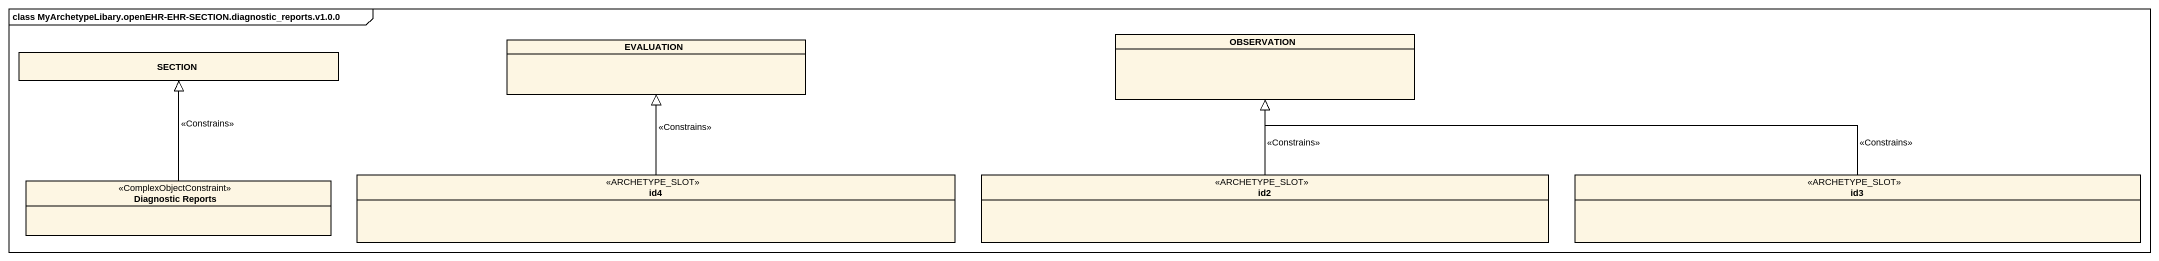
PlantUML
@startuml
mainframe class MyArchetypeLibary.openEHR-EHR-SECTION.diagnostic_reports.v1.0.0
hide circle
hide empty members
class EVALUATION
class OBSERVATION
class SECTION
class "Diagnostic Reports" as Diagnostic_Reports <<ComplexObjectConstraint>>
class id4 <<ARCHETYPE_SLOT>>
class id2 <<ARCHETYPE_SLOT>>
class id3 <<ARCHETYPE_SLOT>>
Diagnostic_Reports -up-|> SECTION : <<Constrains>>
id4 -up-|> EVALUATION : <<Constrains>>
id2 -up-|> OBSERVATION : <<Constrains>>
id3 -left-|> OBSERVATION : <<Constrains>>
@enduml
